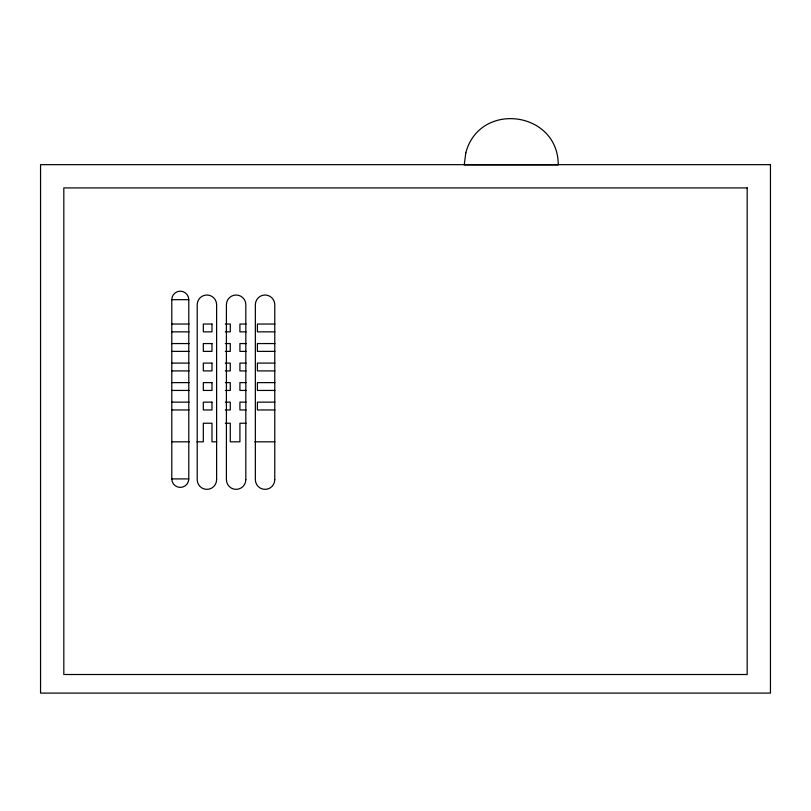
<?xml version="1.0" encoding="UTF-8"?>
<svg xmlns="http://www.w3.org/2000/svg" width="811" height="811" viewBox="0 0 811 811"><rect width="100%" height="100%" fill="white"/><g stroke="black" fill="none" stroke-linecap="round" stroke-linejoin="round"><path stroke-width="1.22" d="M171.79 299.675L188.781 299.675L188.781 478.906A8.495 8.495 0 0 1 180.285 487.401A8.495 8.495 0 0 1 171.79 478.906L171.79 299.675A8.495 8.495 0 0 1 180.285 291.179A8.495 8.495 0 0 1 188.781 299.675M171.597 324.035L189.115 324.035M225.336 324.035L230.283 324.035L230.283 331.851L225.336 331.851M246.108 324.035L239.914 324.035L239.914 331.851L246.108 331.851M274.919 324.035L257.401 324.035L257.401 331.851L274.919 331.851M171.597 331.851L189.115 331.851M171.597 343.56L189.115 343.56M225.336 343.56L230.283 343.56L230.283 351.376L225.336 351.376M246.108 343.56L239.914 343.56L239.914 351.376L246.108 351.376M274.919 343.56L257.401 343.56L257.401 351.376L274.919 351.376M171.597 351.376L189.115 351.376M171.597 363.095L189.115 363.095M225.336 363.095L230.283 363.095L230.283 370.911L225.336 370.911M246.108 363.095L239.914 363.095L239.914 370.911L246.108 370.911M274.919 363.095L257.401 363.095L257.401 370.911L274.919 370.911M171.597 370.911L189.115 370.911M171.597 382.62L189.115 382.62M225.336 382.62L230.283 382.62L230.283 390.436L225.336 390.436M246.108 382.62L239.914 382.62L239.914 390.436L246.108 390.436M274.919 382.62L257.401 382.62L257.401 390.436L274.919 390.436M171.597 390.436L189.115 390.436M171.597 402.144L189.115 402.144M225.336 402.144L230.283 402.144L230.283 409.96L225.336 409.96M246.108 402.144L239.914 402.144L239.914 409.96L246.108 409.96M274.919 402.144L257.401 402.144L257.401 409.96L274.919 409.96M171.597 409.96L189.115 409.96M225.336 423.23L230.283 423.23L230.283 441.823L239.914 441.823L239.914 423.23L246.108 423.23M171.648 441.823L189.379 441.823M196.982 441.823L203.318 441.823L203.318 423.23L211.985 423.23L211.985 441.823L216.801 441.823M254.847 441.823L274.909 441.823M171.79 478.906L188.781 478.906M465.828 152.742L464.227 164.907L558.252 164.907C558.333 111.016 479.696 100.655 465.828 152.742M770.45 164.663L40.55 164.663L40.55 693.101L770.45 693.101L770.45 164.663M747.184 187.919L63.816 187.919L63.816 674.509L747.184 674.509L747.184 187.919M211.985 324.035L203.318 324.035L203.318 331.851L211.985 331.851L211.985 324.035M211.985 343.56L203.318 343.56L203.318 351.376L211.985 351.376L211.985 343.56M211.985 363.095L203.318 363.095L203.318 370.911L211.985 370.911L211.985 363.095M211.985 382.62L203.318 382.62L203.318 390.436L211.985 390.436L211.985 382.62M211.985 402.144L203.318 402.144L203.318 409.96L211.985 409.96L211.985 402.144M274.767 479.646L274.767 304.723A9.702 9.702 0 0 0 265.065 295.011A9.702 9.702 0 0 0 255.353 304.723L255.353 479.646A9.702 9.702 0 0 0 265.065 489.357A9.702 9.702 0 0 0 274.767 479.646M245.824 479.646L245.824 304.723A9.702 9.702 0 0 0 236.123 295.011A9.702 9.702 0 0 0 226.411 304.723L226.411 479.646A9.702 9.702 0 0 0 236.123 489.357A9.702 9.702 0 0 0 245.824 479.646M216.618 479.646L216.618 304.723A9.702 9.702 0 0 0 206.906 295.011A9.702 9.702 0 0 0 197.205 304.723L197.205 479.646A9.702 9.702 0 0 0 206.906 489.357A9.702 9.702 0 0 0 216.618 479.646"/></g></svg>
